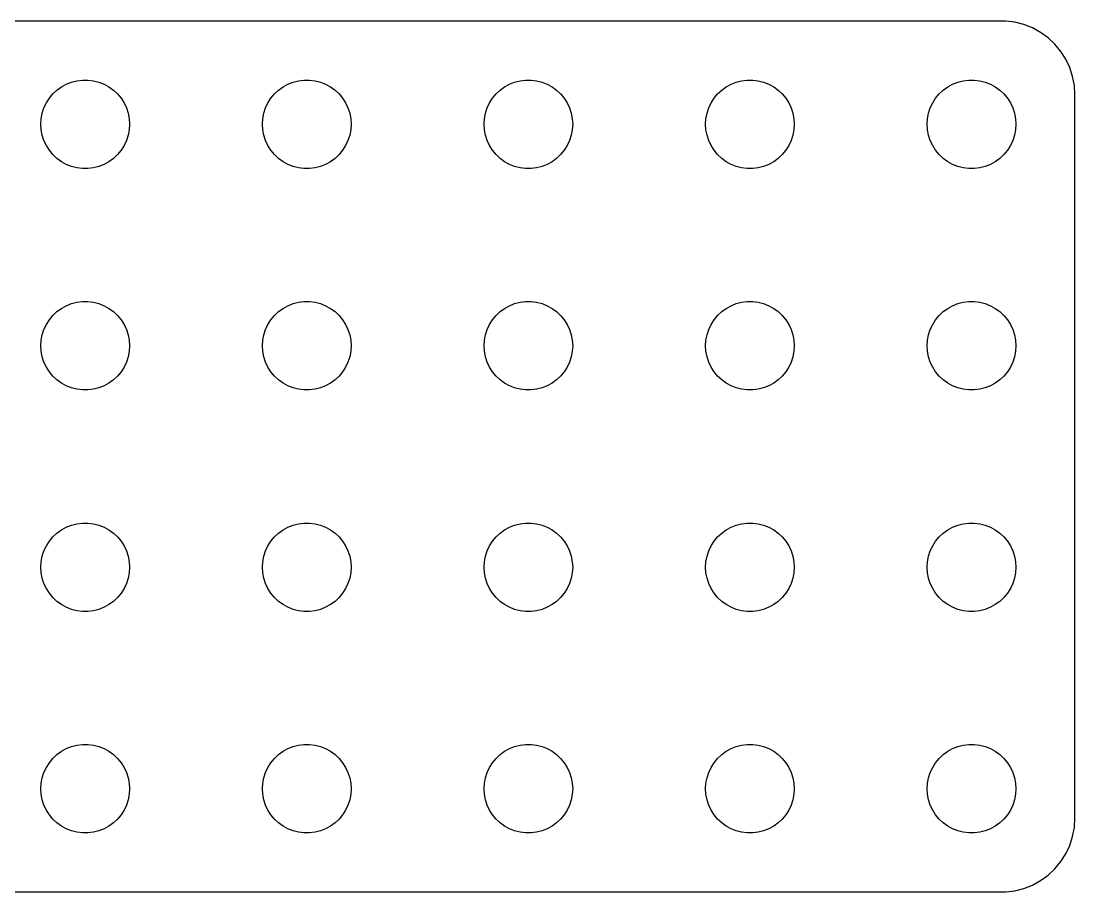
# Model space of a CAD drawing. Header units: metres. Extents: x -33.5 to 33.5, y -14.7 to 14.7.
# Drawn here: x -2.17 to 33.5, y -14.75 to 14.75 of the extents above; entities that cross this region are included whole.
import ezdxf

# ---------------------------------------------------------------- set-up
doc = ezdxf.new("R2010")
doc.units = ezdxf.units.M

msp = doc.modelspace()

# ---------------------------------------------------------------- linework, layer by layer
for p, q in [((31.157, 14.7451), (-31.157, 14.7451)), ((31.4684, 14.7057), (31.157, 14.7451)), ((31.7725, 14.6276), (31.4684, 14.7057)), ((32.0644, 14.5121), (31.7725, 14.6276)), ((32.3396, 14.3608), (32.0644, 14.5121)), ((32.5936, 14.1763), (32.3396, 14.3608)), ((32.8224, 13.9614), (32.5936, 14.1763)), ((33.0225, 13.7195), (32.8224, 13.9614)), ((33.1908, 13.4544), (33.0225, 13.7195)), ((33.3244, 13.1703), (33.1908, 13.4544)), ((33.4214, 12.8717), (33.3244, 13.1703)), ((33.4803, 12.5633), (33.4214, 12.8717)), ((-0.956131, 12.4058), (-0.803726, 12.5165)), ((-0.803726, 12.5165), (-0.638657, 12.6072)), ((-0.638657, 12.6072), (-0.463516, 12.6766)), ((-0.463516, 12.6766), (-0.281067, 12.7234)), ((-0.281067, 12.7234), (-0.094177, 12.747)), ((-0.094177, 12.747), (0.094177, 12.747)), ((0.094177, 12.747), (0.281067, 12.7234)), ((0.281067, 12.7234), (0.463516, 12.6766)), ((0.463516, 12.6766), (0.638657, 12.6072)), ((0.638657, 12.6072), (0.803726, 12.5165)), ((0.803726, 12.5165), (0.956131, 12.4058)), ((6.54385, 12.4058), (6.69626, 12.5165)), ((6.69626, 12.5165), (6.86133, 12.6072)), ((6.86133, 12.6072), (7.03647, 12.6766)), ((7.03647, 12.6766), (7.21892, 12.7234)), ((7.21892, 12.7234), (7.40581, 12.747)), ((7.40581, 12.747), (7.59418, 12.747)), ((7.59418, 12.747), (7.78107, 12.7234)), ((7.78107, 12.7234), (7.96352, 12.6766)), ((7.96352, 12.6766), (8.13866, 12.6072)), ((8.13866, 12.6072), (8.30373, 12.5165)), ((8.30373, 12.5165), (8.45613, 12.4058)), ((14.0439, 12.4058), (14.1963, 12.5165)), ((14.1963, 12.5165), (14.3613, 12.6072)), ((14.3613, 12.6072), (14.5365, 12.6766)), ((14.5365, 12.6766), (14.7189, 12.7234)), ((14.7189, 12.7234), (14.9058, 12.747)), ((14.9058, 12.747), (15.0942, 12.747)), ((15.0942, 12.747), (15.2811, 12.7234)), ((15.2811, 12.7234), (15.4635, 12.6766)), ((15.4635, 12.6766), (15.6387, 12.6072)), ((15.6387, 12.6072), (15.8037, 12.5165)), ((15.8037, 12.5165), (15.9561, 12.4058)), ((21.5439, 12.4058), (21.6963, 12.5165)), ((21.6963, 12.5165), (21.8613, 12.6072)), ((21.8613, 12.6072), (22.0365, 12.6766)), ((22.0365, 12.6766), (22.2189, 12.7234)), ((22.2189, 12.7234), (22.4058, 12.747)), ((22.4058, 12.747), (22.5942, 12.747)), ((22.5942, 12.747), (22.7811, 12.7234)), ((22.7811, 12.7234), (22.9635, 12.6766)), ((22.9635, 12.6766), (23.1387, 12.6072)), ((23.1387, 12.6072), (23.3037, 12.5165)), ((23.3037, 12.5165), (23.4561, 12.4058)), ((29.0439, 12.4058), (29.1963, 12.5165)), ((29.1963, 12.5165), (29.3613, 12.6072)), ((29.3613, 12.6072), (29.5365, 12.6766)), ((29.5365, 12.6766), (29.7189, 12.7234)), ((29.7189, 12.7234), (29.9058, 12.747)), ((29.9058, 12.747), (30.0942, 12.747)), ((30.0942, 12.747), (30.2811, 12.7234)), ((30.2811, 12.7234), (30.4635, 12.6766)), ((30.4635, 12.6766), (30.6387, 12.6072)), ((30.6387, 12.6072), (30.8037, 12.5165)), ((30.8037, 12.5165), (30.9561, 12.4058)), ((33.5, 12.25), (33.4803, 12.5633)), ((-1.31445, 11.9726), (-1.21352, 12.1317)), ((-1.21352, 12.1317), (-1.09344, 12.2768)), ((-1.09344, 12.2768), (-0.956131, 12.4058)), ((0.956131, 12.4058), (1.09344, 12.2768)), ((1.09344, 12.2768), (1.21352, 12.1317)), ((1.21352, 12.1317), (1.31445, 11.9726)), ((6.18553, 11.9726), (6.28647, 12.1317)), ((6.28647, 12.1317), (6.40654, 12.2768)), ((6.40654, 12.2768), (6.54385, 12.4058)), ((8.45613, 12.4058), (8.59344, 12.2768)), ((8.59344, 12.2768), (8.71352, 12.1317)), ((8.71352, 12.1317), (8.81445, 11.9726)), ((13.6855, 11.9726), (13.7865, 12.1317)), ((13.7865, 12.1317), (13.9065, 12.2768)), ((13.9065, 12.2768), (14.0439, 12.4058)), ((15.9561, 12.4058), (16.0934, 12.2768)), ((16.0934, 12.2768), (16.2135, 12.1317)), ((16.2135, 12.1317), (16.3145, 11.9726)), ((21.1855, 11.9726), (21.2865, 12.1317)), ((21.2865, 12.1317), (21.4065, 12.2768)), ((21.4065, 12.2768), (21.5439, 12.4058)), ((23.4561, 12.4058), (23.5934, 12.2768)), ((23.5934, 12.2768), (23.7135, 12.1317)), ((23.7135, 12.1317), (23.8145, 11.9726)), ((28.6855, 11.9726), (28.7865, 12.1317)), ((28.7865, 12.1317), (28.9065, 12.2768)), ((28.9065, 12.2768), (29.0439, 12.4058)), ((30.9561, 12.4058), (31.0934, 12.2768)), ((31.0934, 12.2768), (31.2135, 12.1317)), ((31.2135, 12.1317), (31.3145, 11.9726)), ((33.5, -12.25), (33.5, 12.25)), ((-1.45287, 11.623), (-1.39465, 11.8022)), ((-1.39465, 11.8022), (-1.31445, 11.9726)), ((1.31445, 11.9726), (1.39465, 11.8022)), ((1.39465, 11.8022), (1.45287, 11.623)), ((6.04712, 11.623), (6.10533, 11.8022)), ((6.10533, 11.8022), (6.18553, 11.9726)), ((8.81445, 11.9726), (8.89465, 11.8022)), ((8.89465, 11.8022), (8.95287, 11.623)), ((13.5471, 11.623), (13.6053, 11.8022)), ((13.6053, 11.8022), (13.6855, 11.9726)), ((16.3145, 11.9726), (16.3947, 11.8022)), ((16.3947, 11.8022), (16.4529, 11.623)), ((21.0471, 11.623), (21.1053, 11.8022)), ((21.1053, 11.8022), (21.1855, 11.9726)), ((23.8145, 11.9726), (23.8947, 11.8022)), ((23.8947, 11.8022), (23.9529, 11.623)), ((28.5471, 11.623), (28.6053, 11.8022)), ((28.6053, 11.8022), (28.6855, 11.9726)), ((31.3145, 11.9726), (31.3947, 11.8022)), ((31.3947, 11.8022), (31.4529, 11.623)), ((-1.5, 11.25), (-1.48816, 11.438)), ((-1.48816, 11.438), (-1.45287, 11.623)), ((1.45287, 11.623), (1.48816, 11.438)), ((1.48816, 11.438), (1.5, 11.25)), ((6, 11.25), (6.01183, 11.438)), ((6.01183, 11.438), (6.04712, 11.623)), ((8.95287, 11.623), (8.98816, 11.438)), ((8.98816, 11.438), (9, 11.25)), ((13.5, 11.25), (13.5118, 11.438)), ((13.5118, 11.438), (13.5471, 11.623)), ((16.4529, 11.623), (16.4882, 11.438)), ((16.4882, 11.438), (16.5, 11.25)), ((21, 11.25), (21.0118, 11.438)), ((21.0118, 11.438), (21.0471, 11.623)), ((23.9529, 11.623), (23.9882, 11.438)), ((23.9882, 11.438), (24, 11.25)), ((28.5, 11.25), (28.5118, 11.438)), ((28.5118, 11.438), (28.5471, 11.623)), ((31.4529, 11.623), (31.4882, 11.438)), ((31.4882, 11.438), (31.5, 11.25)), ((-1.48816, 11.062), (-1.5, 11.25)), ((-1.45287, 10.877), (-1.48816, 11.062)), ((1.48816, 11.062), (1.45287, 10.877)), ((1.5, 11.25), (1.48816, 11.062)), ((6.01183, 11.062), (6, 11.25)), ((6.04712, 10.877), (6.01183, 11.062)), ((8.98816, 11.062), (8.95287, 10.877)), ((9, 11.25), (8.98816, 11.062)), ((13.5118, 11.062), (13.5, 11.25)), ((13.5471, 10.877), (13.5118, 11.062)), ((16.4882, 11.062), (16.4529, 10.877)), ((16.5, 11.25), (16.4882, 11.062)), ((21.0118, 11.062), (21, 11.25)), ((21.0471, 10.877), (21.0118, 11.062)), ((23.9882, 11.062), (23.9529, 10.877)), ((24, 11.25), (23.9882, 11.062)), ((28.5118, 11.062), (28.5, 11.25)), ((28.5471, 10.877), (28.5118, 11.062)), ((31.4882, 11.062), (31.4529, 10.877)), ((31.5, 11.25), (31.4882, 11.062)), ((-1.39465, 10.6978), (-1.45287, 10.877)), ((1.45287, 10.877), (1.39465, 10.6978)), ((6.10533, 10.6978), (6.04712, 10.877)), ((8.95287, 10.877), (8.89465, 10.6978)), ((13.6053, 10.6978), (13.5471, 10.877)), ((16.4529, 10.877), (16.3947, 10.6978)), ((21.1053, 10.6978), (21.0471, 10.877)), ((23.9529, 10.877), (23.8947, 10.6978)), ((28.6053, 10.6978), (28.5471, 10.877)), ((31.4529, 10.877), (31.3947, 10.6978)), ((-1.31445, 10.5274), (-1.39465, 10.6978)), ((-1.21352, 10.3683), (-1.31445, 10.5274)), ((-1.09344, 10.2232), (-1.21352, 10.3683)), ((1.21352, 10.3683), (1.09344, 10.2232)), ((1.31445, 10.5274), (1.21352, 10.3683)), ((1.39465, 10.6978), (1.31445, 10.5274)), ((6.18553, 10.5274), (6.10533, 10.6978)), ((6.28647, 10.3683), (6.18553, 10.5274)), ((6.40654, 10.2232), (6.28647, 10.3683)), ((8.71352, 10.3683), (8.59344, 10.2232)), ((8.81445, 10.5274), (8.71352, 10.3683)), ((8.89465, 10.6978), (8.81445, 10.5274)), ((13.6855, 10.5274), (13.6053, 10.6978)), ((13.7865, 10.3683), (13.6855, 10.5274)), ((13.9065, 10.2232), (13.7865, 10.3683)), ((16.2135, 10.3683), (16.0934, 10.2232)), ((16.3145, 10.5274), (16.2135, 10.3683)), ((16.3947, 10.6978), (16.3145, 10.5274)), ((21.1855, 10.5274), (21.1053, 10.6978)), ((21.2865, 10.3683), (21.1855, 10.5274)), ((21.4065, 10.2232), (21.2865, 10.3683)), ((23.7135, 10.3683), (23.5934, 10.2232)), ((23.8145, 10.5274), (23.7135, 10.3683)), ((23.8947, 10.6978), (23.8145, 10.5274)), ((28.6855, 10.5274), (28.6053, 10.6978)), ((28.7865, 10.3683), (28.6855, 10.5274)), ((28.9065, 10.2232), (28.7865, 10.3683)), ((31.2135, 10.3683), (31.0934, 10.2232)), ((31.3145, 10.5274), (31.2135, 10.3683)), ((31.3947, 10.6978), (31.3145, 10.5274)), ((-0.956131, 10.0942), (-1.09344, 10.2232)), ((-0.803726, 9.98351), (-0.956131, 10.0942)), ((0.956131, 10.0942), (0.803726, 9.98351)), ((1.09344, 10.2232), (0.956131, 10.0942)), ((6.54385, 10.0942), (6.40654, 10.2232)), ((6.69626, 9.98351), (6.54385, 10.0942)), ((8.45613, 10.0942), (8.30373, 9.98351)), ((8.59344, 10.2232), (8.45613, 10.0942)), ((14.0439, 10.0942), (13.9065, 10.2232)), ((14.1963, 9.98351), (14.0439, 10.0942)), ((15.9561, 10.0942), (15.8037, 9.98351)), ((16.0934, 10.2232), (15.9561, 10.0942)), ((21.5439, 10.0942), (21.4065, 10.2232)), ((21.6963, 9.98351), (21.5439, 10.0942)), ((23.4561, 10.0942), (23.3037, 9.98351)), ((23.5934, 10.2232), (23.4561, 10.0942)), ((29.0439, 10.0942), (28.9065, 10.2232)), ((29.1963, 9.98351), (29.0439, 10.0942)), ((30.9561, 10.0942), (30.8037, 9.98351)), ((31.0934, 10.2232), (30.9561, 10.0942)), ((-0.638657, 9.89275), (-0.803726, 9.98351)), ((-0.463516, 9.82341), (-0.638657, 9.89275)), ((-0.281067, 9.77657), (-0.463516, 9.82341)), ((-0.094177, 9.75294), (-0.281067, 9.77657)), ((0.094177, 9.75294), (-0.094177, 9.75294)), ((0.281067, 9.77657), (0.094177, 9.75294)), ((0.463516, 9.82341), (0.281067, 9.77657)), ((0.638657, 9.89275), (0.463516, 9.82341)), ((0.803726, 9.98351), (0.638657, 9.89275)), ((6.86133, 9.89275), (6.69626, 9.98351)), ((7.03647, 9.82341), (6.86133, 9.89275)), ((7.21892, 9.77657), (7.03647, 9.82341)), ((7.40581, 9.75294), (7.21892, 9.77657)), ((7.59418, 9.75294), (7.40581, 9.75294)), ((7.78107, 9.77657), (7.59418, 9.75294)), ((7.96352, 9.82341), (7.78107, 9.77657)), ((8.13866, 9.89275), (7.96352, 9.82341)), ((8.30373, 9.98351), (8.13866, 9.89275)), ((14.3613, 9.89275), (14.1963, 9.98351)), ((14.5365, 9.82341), (14.3613, 9.89275)), ((14.7189, 9.77657), (14.5365, 9.82341)), ((14.9058, 9.75294), (14.7189, 9.77657)), ((15.0942, 9.75294), (14.9058, 9.75294)), ((15.2811, 9.77657), (15.0942, 9.75294)), ((15.4635, 9.82341), (15.2811, 9.77657)), ((15.6387, 9.89275), (15.4635, 9.82341)), ((15.8037, 9.98351), (15.6387, 9.89275)), ((21.8613, 9.89275), (21.6963, 9.98351)), ((22.0365, 9.82341), (21.8613, 9.89275)), ((22.2189, 9.77657), (22.0365, 9.82341)), ((22.4058, 9.75294), (22.2189, 9.77657)), ((22.5942, 9.75294), (22.4058, 9.75294)), ((22.7811, 9.77657), (22.5942, 9.75294)), ((22.9635, 9.82341), (22.7811, 9.77657)), ((23.1387, 9.89275), (22.9635, 9.82341)), ((23.3037, 9.98351), (23.1387, 9.89275)), ((29.3613, 9.89275), (29.1963, 9.98351)), ((29.5365, 9.82341), (29.3613, 9.89275)), ((29.7189, 9.77657), (29.5365, 9.82341)), ((29.9058, 9.75294), (29.7189, 9.77657)), ((30.0942, 9.75294), (29.9058, 9.75294)), ((30.2811, 9.77657), (30.0942, 9.75294)), ((30.4635, 9.82341), (30.2811, 9.77657)), ((30.6387, 9.89275), (30.4635, 9.82341)), ((30.8037, 9.98351), (30.6387, 9.89275)), ((-0.956131, 4.90576), (-0.803726, 5.01648)), ((-0.803726, 5.01648), (-0.638657, 5.10724)), ((-0.638657, 5.10724), (-0.463516, 5.17657)), ((-0.463516, 5.17657), (-0.281067, 5.22342)), ((-0.281067, 5.22342), (-0.094177, 5.24704)), ((-0.094177, 5.24704), (0.094177, 5.24704)), ((0.094177, 5.24704), (0.281067, 5.22342)), ((0.281067, 5.22342), (0.463516, 5.17657)), ((0.463516, 5.17657), (0.638657, 5.10724)), ((0.638657, 5.10724), (0.803726, 5.01648)), ((0.803726, 5.01648), (0.956131, 4.90576)), ((6.54385, 4.90576), (6.69626, 5.01648)), ((6.69626, 5.01648), (6.86133, 5.10724)), ((6.86133, 5.10724), (7.03647, 5.17657)), ((7.03647, 5.17657), (7.21892, 5.22342)), ((7.21892, 5.22342), (7.40581, 5.24704)), ((7.40581, 5.24704), (7.59418, 5.24704)), ((7.59418, 5.24704), (7.78107, 5.22342)), ((7.78107, 5.22342), (7.96352, 5.17657)), ((7.96352, 5.17657), (8.13866, 5.10724)), ((8.13866, 5.10724), (8.30373, 5.01648)), ((8.30373, 5.01648), (8.45613, 4.90576)), ((14.0439, 4.90576), (14.1963, 5.01648)), ((14.1963, 5.01648), (14.3613, 5.10724)), ((14.3613, 5.10724), (14.5365, 5.17657)), ((14.5365, 5.17657), (14.7189, 5.22342)), ((14.7189, 5.22342), (14.9058, 5.24704)), ((14.9058, 5.24704), (15.0942, 5.24704)), ((15.0942, 5.24704), (15.2811, 5.22342)), ((15.2811, 5.22342), (15.4635, 5.17657)), ((15.4635, 5.17657), (15.6387, 5.10724)), ((15.6387, 5.10724), (15.8037, 5.01648)), ((15.8037, 5.01648), (15.9561, 4.90576)), ((21.5439, 4.90576), (21.6963, 5.01648)), ((21.6963, 5.01648), (21.8613, 5.10724)), ((21.8613, 5.10724), (22.0365, 5.17657)), ((22.0365, 5.17657), (22.2189, 5.22342)), ((22.2189, 5.22342), (22.4058, 5.24704)), ((22.4058, 5.24704), (22.5942, 5.24704)), ((22.5942, 5.24704), (22.7811, 5.22342)), ((22.7811, 5.22342), (22.9635, 5.17657)), ((22.9635, 5.17657), (23.1387, 5.10724)), ((23.1387, 5.10724), (23.3037, 5.01648)), ((23.3037, 5.01648), (23.4561, 4.90576)), ((29.0439, 4.90576), (29.1963, 5.01648)), ((29.1963, 5.01648), (29.3613, 5.10724)), ((29.3613, 5.10724), (29.5365, 5.17657)), ((29.5365, 5.17657), (29.7189, 5.22342)), ((29.7189, 5.22342), (29.9058, 5.24704)), ((29.9058, 5.24704), (30.0942, 5.24704)), ((30.0942, 5.24704), (30.2811, 5.22342)), ((30.2811, 5.22342), (30.4635, 5.17657)), ((30.4635, 5.17657), (30.6387, 5.10724)), ((30.6387, 5.10724), (30.8037, 5.01648)), ((30.8037, 5.01648), (30.9561, 4.90576)), ((-1.21352, 4.63167), (-1.09344, 4.77681)), ((-1.09344, 4.77681), (-0.956131, 4.90576)), ((0.956131, 4.90576), (1.09344, 4.77681)), ((1.09344, 4.77681), (1.21352, 4.63167)), ((6.28647, 4.63167), (6.40654, 4.77681)), ((6.40654, 4.77681), (6.54385, 4.90576)), ((8.45613, 4.90576), (8.59344, 4.77681)), ((8.59344, 4.77681), (8.71352, 4.63167)), ((13.7865, 4.63167), (13.9065, 4.77681)), ((13.9065, 4.77681), (14.0439, 4.90576)), ((15.9561, 4.90576), (16.0934, 4.77681)), ((16.0934, 4.77681), (16.2135, 4.63167)), ((21.2865, 4.63167), (21.4065, 4.77681)), ((21.4065, 4.77681), (21.5439, 4.90576)), ((23.4561, 4.90576), (23.5934, 4.77681)), ((23.5934, 4.77681), (23.7135, 4.63167)), ((28.7865, 4.63167), (28.9065, 4.77681)), ((28.9065, 4.77681), (29.0439, 4.90576)), ((30.9561, 4.90576), (31.0934, 4.77681)), ((31.0934, 4.77681), (31.2135, 4.63167)), ((-1.45287, 4.12303), (-1.39465, 4.30219)), ((-1.39465, 4.30219), (-1.31445, 4.47263)), ((-1.31445, 4.47263), (-1.21352, 4.63167)), ((1.21352, 4.63167), (1.31445, 4.47263)), ((1.31445, 4.47263), (1.39465, 4.30219)), ((1.39465, 4.30219), (1.45287, 4.12303)), ((6.04712, 4.12303), (6.10533, 4.30219)), ((6.10533, 4.30219), (6.18553, 4.47263)), ((6.18553, 4.47263), (6.28647, 4.63167)), ((8.71352, 4.63167), (8.81445, 4.47263)), ((8.81445, 4.47263), (8.89465, 4.30219)), ((8.89465, 4.30219), (8.95287, 4.12303)), ((13.5471, 4.12303), (13.6053, 4.30219)), ((13.6053, 4.30219), (13.6855, 4.47263)), ((13.6855, 4.47263), (13.7865, 4.63167)), ((16.2135, 4.63167), (16.3145, 4.47263)), ((16.3145, 4.47263), (16.3947, 4.30219)), ((16.3947, 4.30219), (16.4529, 4.12303)), ((21.0471, 4.12303), (21.1053, 4.30219)), ((21.1053, 4.30219), (21.1855, 4.47263)), ((21.1855, 4.47263), (21.2865, 4.63167)), ((23.7135, 4.63167), (23.8145, 4.47263)), ((23.8145, 4.47263), (23.8947, 4.30219)), ((23.8947, 4.30219), (23.9529, 4.12303)), ((28.5471, 4.12303), (28.6053, 4.30219)), ((28.6053, 4.30219), (28.6855, 4.47263)), ((28.6855, 4.47263), (28.7865, 4.63167)), ((31.2135, 4.63167), (31.3145, 4.47263)), ((31.3145, 4.47263), (31.3947, 4.30219)), ((31.3947, 4.30219), (31.4529, 4.12303)), ((-1.5, 3.75), (-1.48816, 3.93799)), ((-1.48816, 3.93799), (-1.45287, 4.12303)), ((1.45287, 4.12303), (1.48816, 3.93799)), ((1.48816, 3.93799), (1.5, 3.75)), ((6, 3.75), (6.01183, 3.93799)), ((6.01183, 3.93799), (6.04712, 4.12303)), ((8.95287, 4.12303), (8.98816, 3.93799)), ((8.98816, 3.93799), (9, 3.75)), ((13.5, 3.75), (13.5118, 3.93799)), ((13.5118, 3.93799), (13.5471, 4.12303)), ((16.4529, 4.12303), (16.4882, 3.93799)), ((16.4882, 3.93799), (16.5, 3.75)), ((21, 3.75), (21.0118, 3.93799)), ((21.0118, 3.93799), (21.0471, 4.12303)), ((23.9529, 4.12303), (23.9882, 3.93799)), ((23.9882, 3.93799), (24, 3.75)), ((28.5, 3.75), (28.5118, 3.93799)), ((28.5118, 3.93799), (28.5471, 4.12303)), ((31.4529, 4.12303), (31.4882, 3.93799)), ((31.4882, 3.93799), (31.5, 3.75)), ((-1.48816, 3.562), (-1.5, 3.75)), ((1.5, 3.75), (1.48816, 3.562)), ((6.01183, 3.562), (6, 3.75)), ((9, 3.75), (8.98816, 3.562)), ((13.5118, 3.562), (13.5, 3.75)), ((16.5, 3.75), (16.4882, 3.562)), ((21.0118, 3.562), (21, 3.75)), ((24, 3.75), (23.9882, 3.562)), ((28.5118, 3.562), (28.5, 3.75)), ((31.5, 3.75), (31.4882, 3.562)), ((-1.45287, 3.37695), (-1.48816, 3.562)), ((-1.39465, 3.1978), (-1.45287, 3.37695)), ((1.45287, 3.37695), (1.39465, 3.1978)), ((1.48816, 3.562), (1.45287, 3.37695)), ((6.04712, 3.37695), (6.01183, 3.562)), ((6.10533, 3.1978), (6.04712, 3.37695)), ((8.95287, 3.37695), (8.89465, 3.1978)), ((8.98816, 3.562), (8.95287, 3.37695)), ((13.5471, 3.37695), (13.5118, 3.562)), ((13.6053, 3.1978), (13.5471, 3.37695)), ((16.4529, 3.37695), (16.3947, 3.1978)), ((16.4882, 3.562), (16.4529, 3.37695)), ((21.0471, 3.37695), (21.0118, 3.562)), ((21.1053, 3.1978), (21.0471, 3.37695)), ((23.9529, 3.37695), (23.8947, 3.1978)), ((23.9882, 3.562), (23.9529, 3.37695)), ((28.5471, 3.37695), (28.5118, 3.562)), ((28.6053, 3.1978), (28.5471, 3.37695)), ((31.4529, 3.37695), (31.3947, 3.1978)), ((31.4882, 3.562), (31.4529, 3.37695)), ((-1.31445, 3.02736), (-1.39465, 3.1978)), ((-1.21352, 2.86832), (-1.31445, 3.02736)), ((-1.09344, 2.72318), (-1.21352, 2.86832)), ((1.21352, 2.86832), (1.09344, 2.72318)), ((1.31445, 3.02736), (1.21352, 2.86832)), ((1.39465, 3.1978), (1.31445, 3.02736)), ((6.18553, 3.02736), (6.10533, 3.1978)), ((6.28647, 2.86832), (6.18553, 3.02736)), ((6.40654, 2.72318), (6.28647, 2.86832)), ((8.71352, 2.86832), (8.59344, 2.72318)), ((8.81445, 3.02736), (8.71352, 2.86832)), ((8.89465, 3.1978), (8.81445, 3.02736)), ((13.6855, 3.02736), (13.6053, 3.1978)), ((13.7865, 2.86832), (13.6855, 3.02736)), ((13.9065, 2.72318), (13.7865, 2.86832)), ((16.2135, 2.86832), (16.0934, 2.72318)), ((16.3145, 3.02736), (16.2135, 2.86832)), ((16.3947, 3.1978), (16.3145, 3.02736)), ((21.1855, 3.02736), (21.1053, 3.1978)), ((21.2865, 2.86832), (21.1855, 3.02736)), ((21.4065, 2.72318), (21.2865, 2.86832)), ((23.7135, 2.86832), (23.5934, 2.72318)), ((23.8145, 3.02736), (23.7135, 2.86832)), ((23.8947, 3.1978), (23.8145, 3.02736)), ((28.6855, 3.02736), (28.6053, 3.1978)), ((28.7865, 2.86832), (28.6855, 3.02736)), ((28.9065, 2.72318), (28.7865, 2.86832)), ((31.2135, 2.86832), (31.0934, 2.72318)), ((31.3145, 3.02736), (31.2135, 2.86832)), ((31.3947, 3.1978), (31.3145, 3.02736)), ((-0.956131, 2.59422), (-1.09344, 2.72318)), ((-0.803726, 2.48351), (-0.956131, 2.59422)), ((0.956131, 2.59422), (0.803726, 2.48351)), ((1.09344, 2.72318), (0.956131, 2.59422)), ((6.54385, 2.59422), (6.40654, 2.72318)), ((6.69626, 2.48351), (6.54385, 2.59422)), ((8.45613, 2.59422), (8.30373, 2.48351)), ((8.59344, 2.72318), (8.45613, 2.59422)), ((14.0439, 2.59422), (13.9065, 2.72318)), ((14.1963, 2.48351), (14.0439, 2.59422)), ((15.9561, 2.59422), (15.8037, 2.48351)), ((16.0934, 2.72318), (15.9561, 2.59422)), ((21.5439, 2.59422), (21.4065, 2.72318)), ((21.6963, 2.48351), (21.5439, 2.59422)), ((23.4561, 2.59422), (23.3037, 2.48351)), ((23.5934, 2.72318), (23.4561, 2.59422)), ((29.0439, 2.59422), (28.9065, 2.72318)), ((29.1963, 2.48351), (29.0439, 2.59422)), ((30.9561, 2.59422), (30.8037, 2.48351)), ((31.0934, 2.72318), (30.9561, 2.59422)), ((-0.638657, 2.39275), (-0.803726, 2.48351)), ((-0.463516, 2.32341), (-0.638657, 2.39275)), ((-0.281067, 2.27657), (-0.463516, 2.32341)), ((-0.094177, 2.25294), (-0.281067, 2.27657)), ((0.094177, 2.25294), (-0.094177, 2.25294)), ((0.281067, 2.27657), (0.094177, 2.25294)), ((0.463516, 2.32341), (0.281067, 2.27657)), ((0.638657, 2.39275), (0.463516, 2.32341)), ((0.803726, 2.48351), (0.638657, 2.39275)), ((6.86133, 2.39275), (6.69626, 2.48351)), ((7.03647, 2.32341), (6.86133, 2.39275)), ((7.21892, 2.27657), (7.03647, 2.32341)), ((7.40581, 2.25294), (7.21892, 2.27657)), ((7.59418, 2.25294), (7.40581, 2.25294)), ((7.78107, 2.27657), (7.59418, 2.25294)), ((7.96352, 2.32341), (7.78107, 2.27657)), ((8.13866, 2.39275), (7.96352, 2.32341)), ((8.30373, 2.48351), (8.13866, 2.39275)), ((14.3613, 2.39275), (14.1963, 2.48351)), ((14.5365, 2.32341), (14.3613, 2.39275)), ((14.7189, 2.27657), (14.5365, 2.32341)), ((14.9058, 2.25294), (14.7189, 2.27657)), ((15.0942, 2.25294), (14.9058, 2.25294)), ((15.2811, 2.27657), (15.0942, 2.25294)), ((15.4635, 2.32341), (15.2811, 2.27657)), ((15.6387, 2.39275), (15.4635, 2.32341)), ((15.8037, 2.48351), (15.6387, 2.39275)), ((21.8613, 2.39275), (21.6963, 2.48351)), ((22.0365, 2.32341), (21.8613, 2.39275)), ((22.2189, 2.27657), (22.0365, 2.32341)), ((22.4058, 2.25294), (22.2189, 2.27657)), ((22.5942, 2.25294), (22.4058, 2.25294)), ((22.7811, 2.27657), (22.5942, 2.25294)), ((22.9635, 2.32341), (22.7811, 2.27657)), ((23.1387, 2.39275), (22.9635, 2.32341)), ((23.3037, 2.48351), (23.1387, 2.39275)), ((29.3613, 2.39275), (29.1963, 2.48351)), ((29.5365, 2.32341), (29.3613, 2.39275)), ((29.7189, 2.27657), (29.5365, 2.32341)), ((29.9058, 2.25294), (29.7189, 2.27657)), ((30.0942, 2.25294), (29.9058, 2.25294)), ((30.2811, 2.27657), (30.0942, 2.25294)), ((30.4635, 2.32341), (30.2811, 2.27657)), ((30.6387, 2.39275), (30.4635, 2.32341)), ((30.8037, 2.48351), (30.6387, 2.39275)), ((-0.956131, -2.59422), (-0.803726, -2.48351)), ((-0.803726, -2.48351), (-0.638657, -2.39275)), ((-0.638657, -2.39275), (-0.463516, -2.32341)), ((-0.463516, -2.32341), (-0.281067, -2.27657)), ((-0.281067, -2.27657), (-0.094177, -2.25294)), ((-0.094177, -2.25294), (0.094177, -2.25294)), ((0.094177, -2.25294), (0.281067, -2.27657)), ((0.281067, -2.27657), (0.463516, -2.32341)), ((0.463516, -2.32341), (0.638657, -2.39275)), ((0.638657, -2.39275), (0.803726, -2.48351)), ((0.803726, -2.48351), (0.956131, -2.59422)), ((6.54385, -2.59422), (6.69626, -2.48351)), ((6.69626, -2.48351), (6.86133, -2.39275)), ((6.86133, -2.39275), (7.03647, -2.32341)), ((7.03647, -2.32341), (7.21892, -2.27657)), ((7.21892, -2.27657), (7.40581, -2.25294)), ((7.40581, -2.25294), (7.59418, -2.25294)), ((7.59418, -2.25294), (7.78107, -2.27657)), ((7.78107, -2.27657), (7.96352, -2.32341)), ((7.96352, -2.32341), (8.13866, -2.39275)), ((8.13866, -2.39275), (8.30373, -2.48351)), ((8.30373, -2.48351), (8.45613, -2.59422)), ((14.0439, -2.59422), (14.1963, -2.48351)), ((14.1963, -2.48351), (14.3613, -2.39275)), ((14.3613, -2.39275), (14.5365, -2.32341)), ((14.5365, -2.32341), (14.7189, -2.27657)), ((14.7189, -2.27657), (14.9058, -2.25294)), ((14.9058, -2.25294), (15.0942, -2.25294)), ((15.0942, -2.25294), (15.2811, -2.27657)), ((15.2811, -2.27657), (15.4635, -2.32341)), ((15.4635, -2.32341), (15.6387, -2.39275)), ((15.6387, -2.39275), (15.8037, -2.48351)), ((15.8037, -2.48351), (15.9561, -2.59422)), ((21.5439, -2.59422), (21.6963, -2.48351)), ((21.6963, -2.48351), (21.8613, -2.39275)), ((21.8613, -2.39275), (22.0365, -2.32341)), ((22.0365, -2.32341), (22.2189, -2.27657)), ((22.2189, -2.27657), (22.4058, -2.25294)), ((22.4058, -2.25294), (22.5942, -2.25294)), ((22.5942, -2.25294), (22.7811, -2.27657)), ((22.7811, -2.27657), (22.9635, -2.32341)), ((22.9635, -2.32341), (23.1387, -2.39275)), ((23.1387, -2.39275), (23.3037, -2.48351)), ((23.3037, -2.48351), (23.4561, -2.59422)), ((29.0439, -2.59422), (29.1963, -2.48351)), ((29.1963, -2.48351), (29.3613, -2.39275)), ((29.3613, -2.39275), (29.5365, -2.32341)), ((29.5365, -2.32341), (29.7189, -2.27657)), ((29.7189, -2.27657), (29.9058, -2.25294)), ((29.9058, -2.25294), (30.0942, -2.25294)), ((30.0942, -2.25294), (30.2811, -2.27657)), ((30.2811, -2.27657), (30.4635, -2.32341)), ((30.4635, -2.32341), (30.6387, -2.39275)), ((30.6387, -2.39275), (30.8037, -2.48351)), ((30.8037, -2.48351), (30.9561, -2.59422)), ((-1.21352, -2.86832), (-1.09344, -2.72318)), ((-1.09344, -2.72318), (-0.956131, -2.59422)), ((0.956131, -2.59422), (1.09344, -2.72318)), ((1.09344, -2.72318), (1.21352, -2.86832)), ((6.28647, -2.86832), (6.40654, -2.72318)), ((6.40654, -2.72318), (6.54385, -2.59422)), ((8.45613, -2.59422), (8.59344, -2.72318)), ((8.59344, -2.72318), (8.71352, -2.86832)), ((13.7865, -2.86832), (13.9065, -2.72318)), ((13.9065, -2.72318), (14.0439, -2.59422)), ((15.9561, -2.59422), (16.0934, -2.72318)), ((16.0934, -2.72318), (16.2135, -2.86832)), ((21.2865, -2.86832), (21.4065, -2.72318)), ((21.4065, -2.72318), (21.5439, -2.59422)), ((23.4561, -2.59422), (23.5934, -2.72318)), ((23.5934, -2.72318), (23.7135, -2.86832)), ((28.7865, -2.86832), (28.9065, -2.72318)), ((28.9065, -2.72318), (29.0439, -2.59422)), ((30.9561, -2.59422), (31.0934, -2.72318)), ((31.0934, -2.72318), (31.2135, -2.86832)), ((-1.45287, -3.37695), (-1.39465, -3.1978)), ((-1.39465, -3.1978), (-1.31445, -3.02736)), ((-1.31445, -3.02736), (-1.21352, -2.86832)), ((1.21352, -2.86832), (1.31445, -3.02736)), ((1.31445, -3.02736), (1.39465, -3.1978)), ((1.39465, -3.1978), (1.45287, -3.37695)), ((6.04712, -3.37695), (6.10533, -3.1978)), ((6.10533, -3.1978), (6.18553, -3.02736)), ((6.18553, -3.02736), (6.28647, -2.86832)), ((8.71352, -2.86832), (8.81445, -3.02736)), ((8.81445, -3.02736), (8.89465, -3.1978)), ((8.89465, -3.1978), (8.95287, -3.37695)), ((13.5471, -3.37695), (13.6053, -3.1978)), ((13.6053, -3.1978), (13.6855, -3.02736)), ((13.6855, -3.02736), (13.7865, -2.86832)), ((16.2135, -2.86832), (16.3145, -3.02736)), ((16.3145, -3.02736), (16.3947, -3.1978)), ((16.3947, -3.1978), (16.4529, -3.37695)), ((21.0471, -3.37695), (21.1053, -3.1978)), ((21.1053, -3.1978), (21.1855, -3.02736)), ((21.1855, -3.02736), (21.2865, -2.86832)), ((23.7135, -2.86832), (23.8145, -3.02736)), ((23.8145, -3.02736), (23.8947, -3.1978)), ((23.8947, -3.1978), (23.9529, -3.37695)), ((28.5471, -3.37695), (28.6053, -3.1978)), ((28.6053, -3.1978), (28.6855, -3.02736)), ((28.6855, -3.02736), (28.7865, -2.86832)), ((31.2135, -2.86832), (31.3145, -3.02736)), ((31.3145, -3.02736), (31.3947, -3.1978)), ((31.3947, -3.1978), (31.4529, -3.37695)), ((-1.5, -3.75), (-1.48816, -3.562)), ((-1.48816, -3.562), (-1.45287, -3.37695)), ((1.45287, -3.37695), (1.48816, -3.562)), ((1.48816, -3.562), (1.5, -3.75)), ((6, -3.75), (6.01183, -3.562)), ((6.01183, -3.562), (6.04712, -3.37695)), ((8.95287, -3.37695), (8.98816, -3.562)), ((8.98816, -3.562), (9, -3.75)), ((13.5, -3.75), (13.5118, -3.562)), ((13.5118, -3.562), (13.5471, -3.37695)), ((16.4529, -3.37695), (16.4882, -3.562)), ((16.4882, -3.562), (16.5, -3.75)), ((21, -3.75), (21.0118, -3.562)), ((21.0118, -3.562), (21.0471, -3.37695)), ((23.9529, -3.37695), (23.9882, -3.562)), ((23.9882, -3.562), (24, -3.75)), ((28.5, -3.75), (28.5118, -3.562)), ((28.5118, -3.562), (28.5471, -3.37695)), ((31.4529, -3.37695), (31.4882, -3.562)), ((31.4882, -3.562), (31.5, -3.75)), ((-1.48816, -3.93799), (-1.5, -3.75)), ((1.5, -3.75), (1.48816, -3.93799)), ((6.01183, -3.93799), (6, -3.75)), ((9, -3.75), (8.98816, -3.93799)), ((13.5118, -3.93799), (13.5, -3.75)), ((16.5, -3.75), (16.4882, -3.93799)), ((21.0118, -3.93799), (21, -3.75)), ((24, -3.75), (23.9882, -3.93799)), ((28.5118, -3.93799), (28.5, -3.75)), ((31.5, -3.75), (31.4882, -3.93799)), ((-1.45287, -4.12303), (-1.48816, -3.93799)), ((-1.39465, -4.30219), (-1.45287, -4.12303)), ((1.45287, -4.12303), (1.39465, -4.30219)), ((1.48816, -3.93799), (1.45287, -4.12303)), ((6.04712, -4.12303), (6.01183, -3.93799)), ((6.10533, -4.30219), (6.04712, -4.12303)), ((8.95287, -4.12303), (8.89465, -4.30219)), ((8.98816, -3.93799), (8.95287, -4.12303)), ((13.5471, -4.12303), (13.5118, -3.93799)), ((13.6053, -4.30219), (13.5471, -4.12303)), ((16.4529, -4.12303), (16.3947, -4.30219)), ((16.4882, -3.93799), (16.4529, -4.12303)), ((21.0471, -4.12303), (21.0118, -3.93799)), ((21.1053, -4.30219), (21.0471, -4.12303)), ((23.9529, -4.12303), (23.8947, -4.30219)), ((23.9882, -3.93799), (23.9529, -4.12303)), ((28.5471, -4.12303), (28.5118, -3.93799)), ((28.6053, -4.30219), (28.5471, -4.12303)), ((31.4529, -4.12303), (31.3947, -4.30219)), ((31.4882, -3.93799), (31.4529, -4.12303)), ((-1.31445, -4.47263), (-1.39465, -4.30219)), ((-1.21352, -4.63167), (-1.31445, -4.47263)), ((-1.09344, -4.77681), (-1.21352, -4.63167)), ((1.21352, -4.63167), (1.09344, -4.77681)), ((1.31445, -4.47263), (1.21352, -4.63167)), ((1.39465, -4.30219), (1.31445, -4.47263)), ((6.18553, -4.47263), (6.10533, -4.30219)), ((6.28647, -4.63167), (6.18553, -4.47263)), ((6.40654, -4.77681), (6.28647, -4.63167)), ((8.71352, -4.63167), (8.59344, -4.77681)), ((8.81445, -4.47263), (8.71352, -4.63167)), ((8.89465, -4.30219), (8.81445, -4.47263)), ((13.6855, -4.47263), (13.6053, -4.30219)), ((13.7865, -4.63167), (13.6855, -4.47263)), ((13.9065, -4.77681), (13.7865, -4.63167)), ((16.2135, -4.63167), (16.0934, -4.77681)), ((16.3145, -4.47263), (16.2135, -4.63167)), ((16.3947, -4.30219), (16.3145, -4.47263)), ((21.1855, -4.47263), (21.1053, -4.30219)), ((21.2865, -4.63167), (21.1855, -4.47263)), ((21.4065, -4.77681), (21.2865, -4.63167)), ((23.7135, -4.63167), (23.5934, -4.77681)), ((23.8145, -4.47263), (23.7135, -4.63167)), ((23.8947, -4.30219), (23.8145, -4.47263)), ((28.6855, -4.47263), (28.6053, -4.30219)), ((28.7865, -4.63167), (28.6855, -4.47263)), ((28.9065, -4.77681), (28.7865, -4.63167)), ((31.2135, -4.63167), (31.0934, -4.77681)), ((31.3145, -4.47263), (31.2135, -4.63167)), ((31.3947, -4.30219), (31.3145, -4.47263)), ((-0.956131, -4.90576), (-1.09344, -4.77681)), ((-0.803726, -5.01648), (-0.956131, -4.90576)), ((0.956131, -4.90576), (0.803726, -5.01648)), ((1.09344, -4.77681), (0.956131, -4.90576)), ((6.54385, -4.90576), (6.40654, -4.77681)), ((6.69626, -5.01648), (6.54385, -4.90576)), ((8.45613, -4.90576), (8.30373, -5.01648)), ((8.59344, -4.77681), (8.45613, -4.90576)), ((14.0439, -4.90576), (13.9065, -4.77681)), ((14.1963, -5.01648), (14.0439, -4.90576)), ((15.9561, -4.90576), (15.8037, -5.01648)), ((16.0934, -4.77681), (15.9561, -4.90576)), ((21.5439, -4.90576), (21.4065, -4.77681)), ((21.6963, -5.01648), (21.5439, -4.90576)), ((23.4561, -4.90576), (23.3037, -5.01648)), ((23.5934, -4.77681), (23.4561, -4.90576)), ((29.0439, -4.90576), (28.9065, -4.77681)), ((29.1963, -5.01648), (29.0439, -4.90576)), ((30.9561, -4.90576), (30.8037, -5.01648)), ((31.0934, -4.77681), (30.9561, -4.90576)), ((-0.638657, -5.10724), (-0.803726, -5.01648)), ((-0.463516, -5.17657), (-0.638657, -5.10724)), ((-0.281067, -5.22342), (-0.463516, -5.17657)), ((-0.094177, -5.24704), (-0.281067, -5.22342)), ((0.094177, -5.24704), (-0.094177, -5.24704)), ((0.281067, -5.22342), (0.094177, -5.24704)), ((0.463516, -5.17657), (0.281067, -5.22342)), ((0.638657, -5.10724), (0.463516, -5.17657)), ((0.803726, -5.01648), (0.638657, -5.10724)), ((6.86133, -5.10724), (6.69626, -5.01648)), ((7.03647, -5.17657), (6.86133, -5.10724)), ((7.21892, -5.22342), (7.03647, -5.17657)), ((7.40581, -5.24704), (7.21892, -5.22342)), ((7.59418, -5.24704), (7.40581, -5.24704)), ((7.78107, -5.22342), (7.59418, -5.24704)), ((7.96352, -5.17657), (7.78107, -5.22342)), ((8.13866, -5.10724), (7.96352, -5.17657)), ((8.30373, -5.01648), (8.13866, -5.10724)), ((14.3613, -5.10724), (14.1963, -5.01648)), ((14.5365, -5.17657), (14.3613, -5.10724)), ((14.7189, -5.22342), (14.5365, -5.17657)), ((14.9058, -5.24704), (14.7189, -5.22342)), ((15.0942, -5.24704), (14.9058, -5.24704)), ((15.2811, -5.22342), (15.0942, -5.24704)), ((15.4635, -5.17657), (15.2811, -5.22342)), ((15.6387, -5.10724), (15.4635, -5.17657)), ((15.8037, -5.01648), (15.6387, -5.10724)), ((21.8613, -5.10724), (21.6963, -5.01648)), ((22.0365, -5.17657), (21.8613, -5.10724)), ((22.2189, -5.22342), (22.0365, -5.17657)), ((22.4058, -5.24704), (22.2189, -5.22342)), ((22.5942, -5.24704), (22.4058, -5.24704)), ((22.7811, -5.22342), (22.5942, -5.24704)), ((22.9635, -5.17657), (22.7811, -5.22342)), ((23.1387, -5.10724), (22.9635, -5.17657)), ((23.3037, -5.01648), (23.1387, -5.10724)), ((29.3613, -5.10724), (29.1963, -5.01648)), ((29.5365, -5.17657), (29.3613, -5.10724)), ((29.7189, -5.22342), (29.5365, -5.17657)), ((29.9058, -5.24704), (29.7189, -5.22342)), ((30.0942, -5.24704), (29.9058, -5.24704)), ((30.2811, -5.22342), (30.0942, -5.24704)), ((30.4635, -5.17657), (30.2811, -5.22342)), ((30.6387, -5.10724), (30.4635, -5.17657)), ((30.8037, -5.01648), (30.6387, -5.10724)), ((-0.956131, -10.0942), (-0.803726, -9.98351)), ((-0.803726, -9.98351), (-0.638657, -9.89275)), ((-0.638657, -9.89275), (-0.463516, -9.82341)), ((-0.463516, -9.82341), (-0.281067, -9.77657)), ((-0.281067, -9.77657), (-0.094177, -9.75294)), ((-0.094177, -9.75294), (0.094177, -9.75294)), ((0.094177, -9.75294), (0.281067, -9.77657)), ((0.281067, -9.77657), (0.463516, -9.82341)), ((0.463516, -9.82341), (0.638657, -9.89275)), ((0.638657, -9.89275), (0.803726, -9.98351)), ((0.803726, -9.98351), (0.956131, -10.0942)), ((6.54385, -10.0942), (6.69626, -9.98351)), ((6.69626, -9.98351), (6.86133, -9.89275)), ((6.86133, -9.89275), (7.03647, -9.82341)), ((7.03647, -9.82341), (7.21892, -9.77657)), ((7.21892, -9.77657), (7.40581, -9.75294)), ((7.40581, -9.75294), (7.59418, -9.75294)), ((7.59418, -9.75294), (7.78107, -9.77657)), ((7.78107, -9.77657), (7.96352, -9.82341)), ((7.96352, -9.82341), (8.13866, -9.89275)), ((8.13866, -9.89275), (8.30373, -9.98351)), ((8.30373, -9.98351), (8.45613, -10.0942)), ((14.0439, -10.0942), (14.1963, -9.98351)), ((14.1963, -9.98351), (14.3613, -9.89275)), ((14.3613, -9.89275), (14.5365, -9.82341)), ((14.5365, -9.82341), (14.7189, -9.77657)), ((14.7189, -9.77657), (14.9058, -9.75294)), ((14.9058, -9.75294), (15.0942, -9.75294)), ((15.0942, -9.75294), (15.2811, -9.77657)), ((15.2811, -9.77657), (15.4635, -9.82341)), ((15.4635, -9.82341), (15.6387, -9.89275)), ((15.6387, -9.89275), (15.8037, -9.98351)), ((15.8037, -9.98351), (15.9561, -10.0942)), ((21.5439, -10.0942), (21.6963, -9.98351)), ((21.6963, -9.98351), (21.8613, -9.89275)), ((21.8613, -9.89275), (22.0365, -9.82341)), ((22.0365, -9.82341), (22.2189, -9.77657)), ((22.2189, -9.77657), (22.4058, -9.75294)), ((22.4058, -9.75294), (22.5942, -9.75294)), ((22.5942, -9.75294), (22.7811, -9.77657)), ((22.7811, -9.77657), (22.9635, -9.82341)), ((22.9635, -9.82341), (23.1387, -9.89275)), ((23.1387, -9.89275), (23.3037, -9.98351)), ((23.3037, -9.98351), (23.4561, -10.0942)), ((29.0439, -10.0942), (29.1963, -9.98351)), ((29.1963, -9.98351), (29.3613, -9.89275)), ((29.3613, -9.89275), (29.5365, -9.82341)), ((29.5365, -9.82341), (29.7189, -9.77657)), ((29.7189, -9.77657), (29.9058, -9.75294)), ((29.9058, -9.75294), (30.0942, -9.75294)), ((30.0942, -9.75294), (30.2811, -9.77657)), ((30.2811, -9.77657), (30.4635, -9.82341)), ((30.4635, -9.82341), (30.6387, -9.89275)), ((30.6387, -9.89275), (30.8037, -9.98351)), ((30.8037, -9.98351), (30.9561, -10.0942)), ((-1.21352, -10.3683), (-1.09344, -10.2232)), ((-1.09344, -10.2232), (-0.956131, -10.0942)), ((0.956131, -10.0942), (1.09344, -10.2232)), ((1.09344, -10.2232), (1.21352, -10.3683)), ((6.28647, -10.3683), (6.40654, -10.2232)), ((6.40654, -10.2232), (6.54385, -10.0942)), ((8.45613, -10.0942), (8.59344, -10.2232)), ((8.59344, -10.2232), (8.71352, -10.3683)), ((13.7865, -10.3683), (13.9065, -10.2232)), ((13.9065, -10.2232), (14.0439, -10.0942)), ((15.9561, -10.0942), (16.0934, -10.2232)), ((16.0934, -10.2232), (16.2135, -10.3683)), ((21.2865, -10.3683), (21.4065, -10.2232)), ((21.4065, -10.2232), (21.5439, -10.0942)), ((23.4561, -10.0942), (23.5934, -10.2232)), ((23.5934, -10.2232), (23.7135, -10.3683)), ((28.7865, -10.3683), (28.9065, -10.2232)), ((28.9065, -10.2232), (29.0439, -10.0942)), ((30.9561, -10.0942), (31.0934, -10.2232)), ((31.0934, -10.2232), (31.2135, -10.3683)), ((-1.45287, -10.877), (-1.39465, -10.6978)), ((-1.39465, -10.6978), (-1.31445, -10.5274)), ((-1.31445, -10.5274), (-1.21352, -10.3683)), ((1.21352, -10.3683), (1.31445, -10.5274)), ((1.31445, -10.5274), (1.39465, -10.6978)), ((1.39465, -10.6978), (1.45287, -10.877)), ((6.04712, -10.877), (6.10533, -10.6978)), ((6.10533, -10.6978), (6.18553, -10.5274)), ((6.18553, -10.5274), (6.28647, -10.3683)), ((8.71352, -10.3683), (8.81445, -10.5274)), ((8.81445, -10.5274), (8.89465, -10.6978)), ((8.89465, -10.6978), (8.95287, -10.877)), ((13.5471, -10.877), (13.6053, -10.6978)), ((13.6053, -10.6978), (13.6855, -10.5274)), ((13.6855, -10.5274), (13.7865, -10.3683)), ((16.2135, -10.3683), (16.3145, -10.5274)), ((16.3145, -10.5274), (16.3947, -10.6978)), ((16.3947, -10.6978), (16.4529, -10.877)), ((21.0471, -10.877), (21.1053, -10.6978)), ((21.1053, -10.6978), (21.1855, -10.5274)), ((21.1855, -10.5274), (21.2865, -10.3683)), ((23.7135, -10.3683), (23.8145, -10.5274)), ((23.8145, -10.5274), (23.8947, -10.6978)), ((23.8947, -10.6978), (23.9529, -10.877)), ((28.5471, -10.877), (28.6053, -10.6978)), ((28.6053, -10.6978), (28.6855, -10.5274)), ((28.6855, -10.5274), (28.7865, -10.3683)), ((31.2135, -10.3683), (31.3145, -10.5274)), ((31.3145, -10.5274), (31.3947, -10.6978)), ((31.3947, -10.6978), (31.4529, -10.877)), ((-1.48816, -11.062), (-1.45287, -10.877)), ((1.45287, -10.877), (1.48816, -11.062)), ((6.01183, -11.062), (6.04712, -10.877)), ((8.95287, -10.877), (8.98816, -11.062)), ((13.5118, -11.062), (13.5471, -10.877)), ((16.4529, -10.877), (16.4882, -11.062)), ((21.0118, -11.062), (21.0471, -10.877)), ((23.9529, -10.877), (23.9882, -11.062)), ((28.5118, -11.062), (28.5471, -10.877)), ((31.4529, -10.877), (31.4882, -11.062)), ((-1.5, -11.25), (-1.48816, -11.062)), ((-1.48816, -11.438), (-1.5, -11.25)), ((1.48816, -11.062), (1.5, -11.25)), ((1.5, -11.25), (1.48816, -11.438)), ((6, -11.25), (6.01183, -11.062)), ((6.01183, -11.438), (6, -11.25)), ((8.98816, -11.062), (9, -11.25)), ((9, -11.25), (8.98816, -11.438)), ((13.5, -11.25), (13.5118, -11.062)), ((13.5118, -11.438), (13.5, -11.25)), ((16.4882, -11.062), (16.5, -11.25)), ((16.5, -11.25), (16.4882, -11.438)), ((21, -11.25), (21.0118, -11.062)), ((21.0118, -11.438), (21, -11.25)), ((23.9882, -11.062), (24, -11.25)), ((24, -11.25), (23.9882, -11.438)), ((28.5, -11.25), (28.5118, -11.062)), ((28.5118, -11.438), (28.5, -11.25)), ((31.4882, -11.062), (31.5, -11.25)), ((31.5, -11.25), (31.4882, -11.438)), ((-1.45287, -11.623), (-1.48816, -11.438)), ((-1.39465, -11.8022), (-1.45287, -11.623)), ((1.45287, -11.623), (1.39465, -11.8022)), ((1.48816, -11.438), (1.45287, -11.623)), ((6.04712, -11.623), (6.01183, -11.438)), ((6.10533, -11.8022), (6.04712, -11.623)), ((8.95287, -11.623), (8.89465, -11.8022)), ((8.98816, -11.438), (8.95287, -11.623)), ((13.5471, -11.623), (13.5118, -11.438)), ((13.6053, -11.8022), (13.5471, -11.623)), ((16.4529, -11.623), (16.3947, -11.8022)), ((16.4882, -11.438), (16.4529, -11.623)), ((21.0471, -11.623), (21.0118, -11.438)), ((21.1053, -11.8022), (21.0471, -11.623)), ((23.9529, -11.623), (23.8947, -11.8022)), ((23.9882, -11.438), (23.9529, -11.623)), ((28.5471, -11.623), (28.5118, -11.438)), ((28.6053, -11.8022), (28.5471, -11.623)), ((31.4529, -11.623), (31.3947, -11.8022)), ((31.4882, -11.438), (31.4529, -11.623)), ((-1.31445, -11.9726), (-1.39465, -11.8022)), ((-1.21352, -12.1317), (-1.31445, -11.9726)), ((1.31445, -11.9726), (1.21352, -12.1317)), ((1.39465, -11.8022), (1.31445, -11.9726)), ((6.18553, -11.9726), (6.10533, -11.8022)), ((6.28647, -12.1317), (6.18553, -11.9726)), ((8.81445, -11.9726), (8.71352, -12.1317)), ((8.89465, -11.8022), (8.81445, -11.9726)), ((13.6855, -11.9726), (13.6053, -11.8022)), ((13.7865, -12.1317), (13.6855, -11.9726)), ((16.3145, -11.9726), (16.2135, -12.1317)), ((16.3947, -11.8022), (16.3145, -11.9726)), ((21.1855, -11.9726), (21.1053, -11.8022)), ((21.2865, -12.1317), (21.1855, -11.9726)), ((23.8145, -11.9726), (23.7135, -12.1317)), ((23.8947, -11.8022), (23.8145, -11.9726)), ((28.6855, -11.9726), (28.6053, -11.8022)), ((28.7865, -12.1317), (28.6855, -11.9726)), ((31.3145, -11.9726), (31.2135, -12.1317)), ((31.3947, -11.8022), (31.3145, -11.9726)), ((-1.09344, -12.2768), (-1.21352, -12.1317)), ((-0.956131, -12.4058), (-1.09344, -12.2768)), ((-0.803726, -12.5165), (-0.956131, -12.4058)), ((0.956131, -12.4058), (0.803726, -12.5165)), ((1.09344, -12.2768), (0.956131, -12.4058)), ((1.21352, -12.1317), (1.09344, -12.2768)), ((6.40654, -12.2768), (6.28647, -12.1317)), ((6.54385, -12.4058), (6.40654, -12.2768)), ((6.69626, -12.5165), (6.54385, -12.4058)), ((8.45613, -12.4058), (8.30373, -12.5165)), ((8.59344, -12.2768), (8.45613, -12.4058)), ((8.71352, -12.1317), (8.59344, -12.2768)), ((13.9065, -12.2768), (13.7865, -12.1317)), ((14.0439, -12.4058), (13.9065, -12.2768)), ((14.1963, -12.5165), (14.0439, -12.4058)), ((15.9561, -12.4058), (15.8037, -12.5165)), ((16.0934, -12.2768), (15.9561, -12.4058)), ((16.2135, -12.1317), (16.0934, -12.2768)), ((21.4065, -12.2768), (21.2865, -12.1317)), ((21.5439, -12.4058), (21.4065, -12.2768)), ((21.6963, -12.5165), (21.5439, -12.4058)), ((23.4561, -12.4058), (23.3037, -12.5165)), ((23.5934, -12.2768), (23.4561, -12.4058)), ((23.7135, -12.1317), (23.5934, -12.2768)), ((28.9065, -12.2768), (28.7865, -12.1317)), ((29.0439, -12.4058), (28.9065, -12.2768)), ((29.1963, -12.5165), (29.0439, -12.4058)), ((30.9561, -12.4058), (30.8037, -12.5165)), ((31.0934, -12.2768), (30.9561, -12.4058)), ((31.2135, -12.1317), (31.0934, -12.2768)), ((33.4803, -12.5633), (33.5, -12.25)), ((-0.638657, -12.6072), (-0.803726, -12.5165)), ((-0.463516, -12.6766), (-0.638657, -12.6072)), ((-0.281067, -12.7234), (-0.463516, -12.6766)), ((-0.094177, -12.747), (-0.281067, -12.7234)), ((0.094177, -12.747), (-0.094177, -12.747)), ((0.281067, -12.7234), (0.094177, -12.747)), ((0.463516, -12.6766), (0.281067, -12.7234)), ((0.638657, -12.6072), (0.463516, -12.6766)), ((0.803726, -12.5165), (0.638657, -12.6072)), ((6.86133, -12.6072), (6.69626, -12.5165)), ((7.03647, -12.6766), (6.86133, -12.6072)), ((7.21892, -12.7234), (7.03647, -12.6766)), ((7.40581, -12.747), (7.21892, -12.7234)), ((7.59418, -12.747), (7.40581, -12.747)), ((7.78107, -12.7234), (7.59418, -12.747)), ((7.96352, -12.6766), (7.78107, -12.7234)), ((8.13866, -12.6072), (7.96352, -12.6766)), ((8.30373, -12.5165), (8.13866, -12.6072)), ((14.3613, -12.6072), (14.1963, -12.5165)), ((14.5365, -12.6766), (14.3613, -12.6072)), ((14.7189, -12.7234), (14.5365, -12.6766)), ((14.9058, -12.747), (14.7189, -12.7234)), ((15.0942, -12.747), (14.9058, -12.747)), ((15.2811, -12.7234), (15.0942, -12.747)), ((15.4635, -12.6766), (15.2811, -12.7234)), ((15.6387, -12.6072), (15.4635, -12.6766)), ((15.8037, -12.5165), (15.6387, -12.6072)), ((21.8613, -12.6072), (21.6963, -12.5165)), ((22.0365, -12.6766), (21.8613, -12.6072)), ((22.2189, -12.7234), (22.0365, -12.6766)), ((22.4058, -12.747), (22.2189, -12.7234)), ((22.5942, -12.747), (22.4058, -12.747)), ((22.7811, -12.7234), (22.5942, -12.747)), ((22.9635, -12.6766), (22.7811, -12.7234)), ((23.1387, -12.6072), (22.9635, -12.6766)), ((23.3037, -12.5165), (23.1387, -12.6072)), ((29.3613, -12.6072), (29.1963, -12.5165)), ((29.5365, -12.6766), (29.3613, -12.6072)), ((29.7189, -12.7234), (29.5365, -12.6766)), ((29.9058, -12.747), (29.7189, -12.7234)), ((30.0942, -12.747), (29.9058, -12.747)), ((30.2811, -12.7234), (30.0942, -12.747)), ((30.4635, -12.6766), (30.2811, -12.7234)), ((30.6387, -12.6072), (30.4635, -12.6766)), ((30.8037, -12.5165), (30.6387, -12.6072)), ((33.4214, -12.8717), (33.4803, -12.5633)), ((33.1908, -13.4544), (33.3244, -13.1703)), ((33.3244, -13.1703), (33.4214, -12.8717)), ((33.0225, -13.7195), (33.1908, -13.4544)), ((32.8224, -13.9614), (33.0225, -13.7195)), ((32.3396, -14.3608), (32.5936, -14.1763)), ((32.5936, -14.1763), (32.8224, -13.9614)), ((31.7725, -14.6276), (32.0644, -14.5121)), ((32.0644, -14.5121), (32.3396, -14.3608)), ((-31.157, -14.7451), (31.157, -14.7451)), ((31.157, -14.7451), (31.4684, -14.7057)), ((31.4684, -14.7057), (31.7725, -14.6276))]:
    msp.add_line(p, q)

doc.saveas('drawing.dxf')
